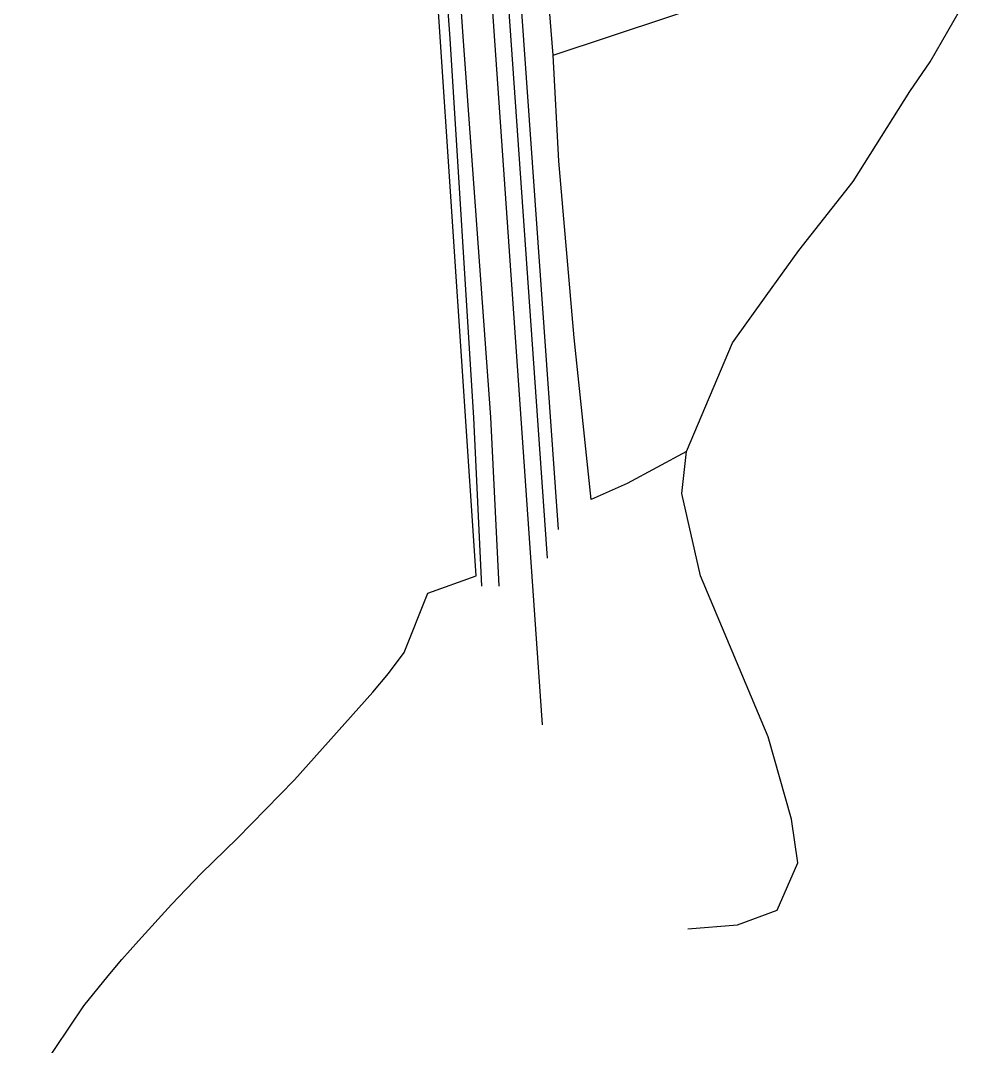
# Model space of a CAD drawing. Extents: x -3657 to 4700, y -7332 to 8131.
# Drawn here: x 2393.6 to 2738, y -4599.7 to -4225.8 of the extents above; entities that cross this region are included whole.
import ezdxf

# ---------------------------------------------------------------- set-up
doc = ezdxf.new("R2010")
doc.units = 0
for name, color, linetype in [('OSM_HIGHWAY_CYCLEWAY', 8, 'CONTINUOUS'), ('OSM_HIGHWAY_FOOTWAY', 8, 'CONTINUOUS'), ('OSM_HIGHWAY_RESIDENTIAL', 8, 'CONTINUOUS'), ('OSM_HIGHWAY_UNCLASSIFIED', 8, 'CONTINUOUS'), ('OSM_LANDUSE_FARMLAND', 3, 'CONTINUOUS'), ('OSM_RAILWAY_RAIL', 5, 'CONTINUOUS')]:
    doc.layers.add(name, color=color, linetype=linetype)

msp = doc.modelspace()

# ---------------------------------------------------------------- linework, layer by layer
at = {"layer": 'OSM_HIGHWAY_CYCLEWAY'}
for p, q in [((2543.512298, -4140.983132), (2550.125948, -4232.296405)), ((2550.125948, -4232.296405), (2558.681221, -4370.634014)), ((2558.681221, -4370.634014), (2561.669498, -4431.86906))]:
    msp.add_line(p, q, dxfattribs=at)
at = {"layer": 'OSM_HIGHWAY_FOOTWAY'}
for p, q in [((2587.729708, -4238.478843), (2585.598474, -4210.346527)), ((2589.792681, -4277.074602), (2587.729708, -4238.478843)), ((2595.481027, -4341.400867), (2589.792681, -4277.074602)), ((2601.662363, -4400.389776), (2595.481027, -4341.400867)), ((2636.346105, -4382.843217), (2614.722806, -4394.529803)), ((2614.722806, -4394.529803), (2601.662363, -4400.389776))]:
    msp.add_line(p, q, dxfattribs=at)
at = {"layer": 'OSM_HIGHWAY_RESIDENTIAL'}
msp.add_line((2587.729708, -4238.478843), (2665.743477, -4212.481469), dxfattribs=at)
at = {"layer": 'OSM_HIGHWAY_UNCLASSIFIED'}
for p, q in [((2554.987588, -4231.595877), (2548.957941, -4139.848943)), ((2725.114641, -4240.813937), (2738.046147, -4218.552712)), ((2565.014246, -4370.27819), (2554.987588, -4231.595877)), ((2717.772882, -4251.69992), (2725.114641, -4240.813937)), ((2697.150732, -4284.491304), (2717.772882, -4251.69992)), ((2677.279443, -4309.643596), (2697.150732, -4284.491304)), ((2665.455268, -4326.133804), (2677.279443, -4309.643596)), ((2653.191194, -4343.246703), (2665.455268, -4326.133804)), ((2636.346105, -4382.843217), (2653.191194, -4343.246703)), ((2568.063199, -4431.946896), (2565.014246, -4370.27819)), ((2634.685108, -4398.199236), (2636.346105, -4382.843217)), ((2641.412525, -4428.199627), (2634.685108, -4398.199236)), ((2666.153038, -4486.832712), (2641.412525, -4428.199627)), ((2674.617297, -4516.799745), (2666.153038, -4486.832712)), ((2676.953311, -4532.778456), (2674.617297, -4516.799745)), ((2669.391603, -4549.980311), (2676.953311, -4532.778456)), ((2654.93562, -4555.284309), (2669.391603, -4549.980311)), ((2636.869433, -4556.841038), (2654.93562, -4555.284309))]:
    msp.add_line(p, q, dxfattribs=at)
at = {"layer": 'OSM_LANDUSE_FARMLAND'}
for p, q in [((2546.273042, -4226.325238), (2519.363373, -3865.720091)), ((2559.735461, -4428.155149), (2546.273042, -4226.325238)), ((2542.116757, -4434.448782), (2559.735461, -4428.155149)), ((2533.432549, -4456.098434), (2542.116757, -4434.448782)), ((2527.804878, -4463.782004), (2533.432549, -4456.098434)), ((2522.01035, -4470.498177), (2527.804878, -4463.782004)), ((2493.530697, -4502.466719), (2522.01035, -4470.498177)), ((2472.574831, -4523.838384), (2493.530697, -4502.466719)), ((2459.453713, -4536.670278), (2472.574831, -4523.838384)), ((2448.668608, -4547.967683), (2459.453713, -4536.670278)), ((2436.669991, -4561.199879), (2448.668608, -4547.967683)), ((2430.564499, -4568.016128), (2436.669991, -4561.199879)), ((2425.581508, -4573.920578), (2430.564499, -4568.016128)), ((2416.730442, -4584.817681), (2425.581508, -4573.920578)), ((2393.643341, -4619.021241), (2416.730442, -4584.817681))]:
    msp.add_line(p, q, dxfattribs=at)
at = {"layer": 'OSM_RAILWAY_RAIL'}
for p, q in [((2549.321995, -3989.179818), (2583.778203, -4482.49611)), ((2555.078601, -3988.646082), (2585.598474, -4421.728082)), ((2559.834059, -3989.569), (2589.549978, -4411.331357))]:
    msp.add_line(p, q, dxfattribs=at)

doc.saveas('drawing.dxf')
